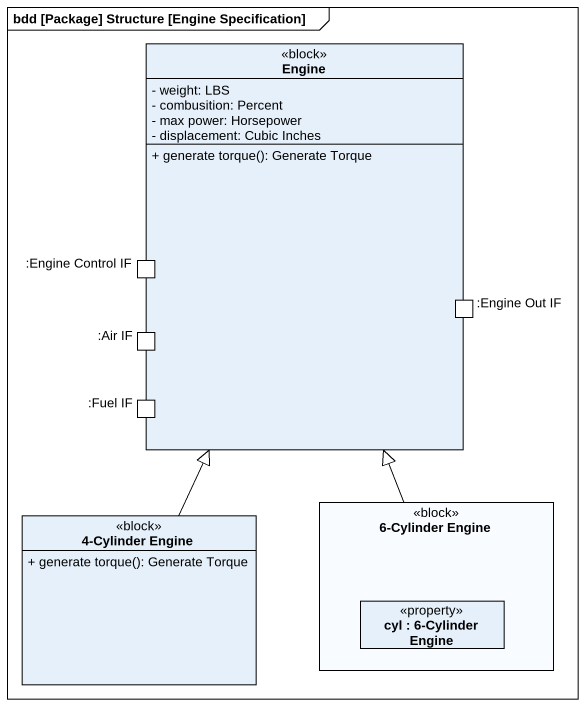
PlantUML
@startuml
mainframe bdd [Package] Structure [Engine Specification]
allowmixing
hide circle
hide empty members
skinparam classAttributeIconSize 0
class Engine <<block>> {
  - weight: LBS
  - combusition: Percent
  - max power: Horsepower
  - displacement: Cubic Inches
  + generate torque(): Generate Torque
  -- ports --
  :Engine Control IF
  :Air IF
  :Fuel IF
  :Engine Out IF
}
rectangle "6-Cylinder Engine" as p6_Cylinder_Engine <<block>> {
  rectangle "cyl : 6-Cylinder Engine" as cyl <<property>>
}
class "4-Cylinder Engine" as c4_Cylinder_Engine <<block>> {
  + generate torque(): Generate Torque
}
p6_Cylinder_Engine -up-|> Engine
c4_Cylinder_Engine -up-|> Engine
@enduml
